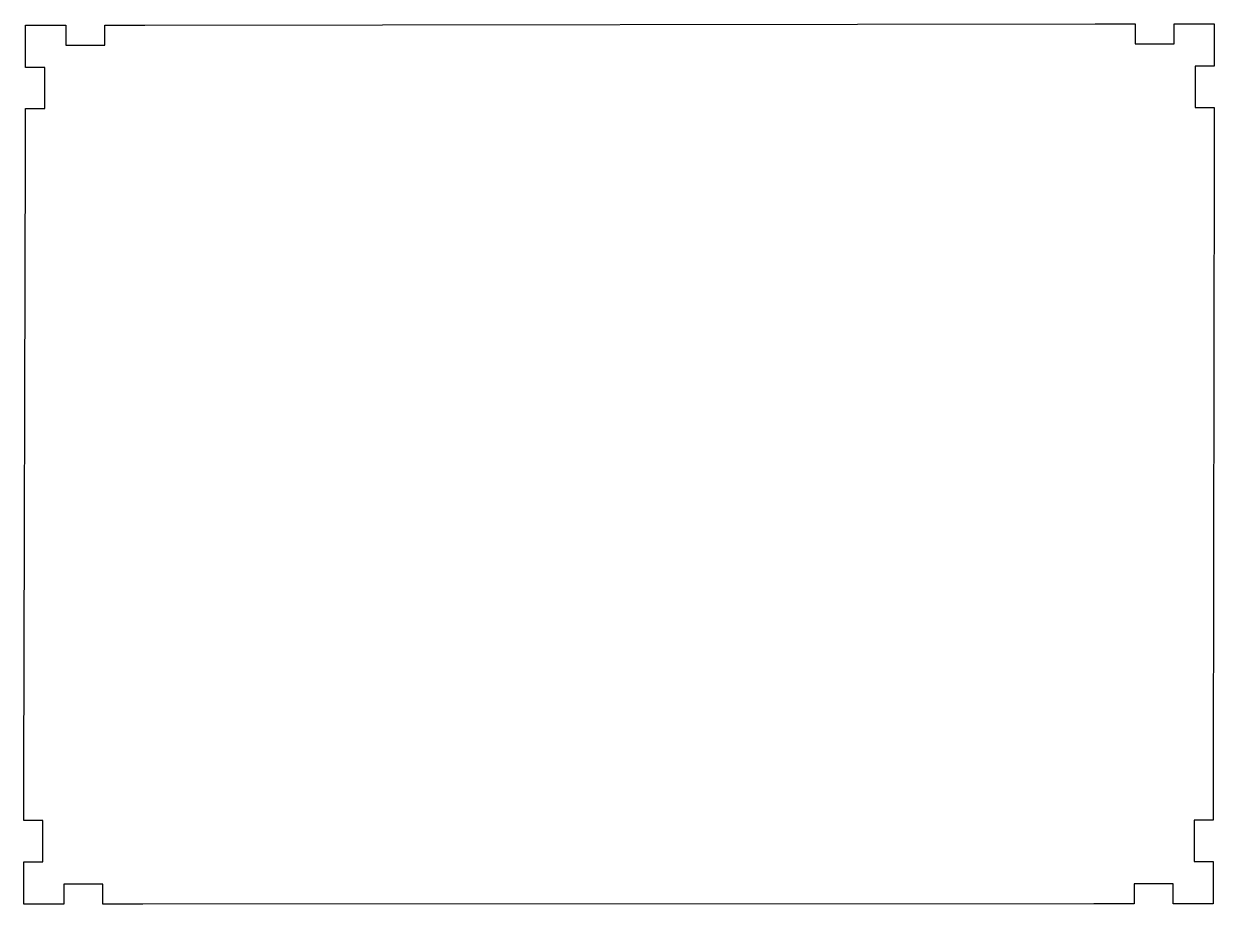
# Model space of a CAD drawing. Extents: x 8 to 204, y 53 to 198.
import ezdxf

# ---------------------------------------------------------------- set-up
doc = ezdxf.new("R2010")
doc.units = 0
doc.layers.add('Calque_1', color=7, linetype='CONTINUOUS')

msp = doc.modelspace()

# ---------------------------------------------------------------- linework, layer by layer
at = {"layer": 'Calque_1', "color": 5}
msp.add_lwpolyline([(203.980582, 74.141823), (203.980582, 67.171958), (200.843777, 67.171958), (200.843777, 60.38857), (203.980582, 60.38857), (203.980582, 53.419001), (197.386742, 53.419001), (197.386742, 56.734574), (190.969368, 56.734574), (190.969368, 53.419001), (184.375528, 53.419001), (27.901548, 53.369868), (21.307737, 53.369868), (21.307737, 56.685599), (14.890416, 56.685599), (14.890416, 53.369868), (8.296632, 53.369868), (8.296632, 60.339622), (11.433408, 60.339622), (11.433408, 67.122825), (8.296632, 67.122825), (8.296632, 74.092849), (8.592968, 177.315507), (8.592968, 184.285233), (11.729773, 184.285233), (11.729773, 191.06857), (8.592968, 191.06857), (8.592968, 198.03838), (15.186781, 198.03838), (15.186781, 194.722677), (21.604211, 194.722677), (21.604211, 198.03838), (28.198022, 198.03838), (184.55863, 198.236685), (191.152388, 198.236685), (191.152388, 194.920829), (197.569709, 194.920829), (197.569709, 198.236685), (204.163438, 198.236685), (204.163438, 191.266719), (201.026662, 191.266719), (201.026662, 184.483231), (204.163438, 184.483231), (204.163438, 177.513643)], close=True, dxfattribs=at)

doc.saveas('drawing.dxf')
